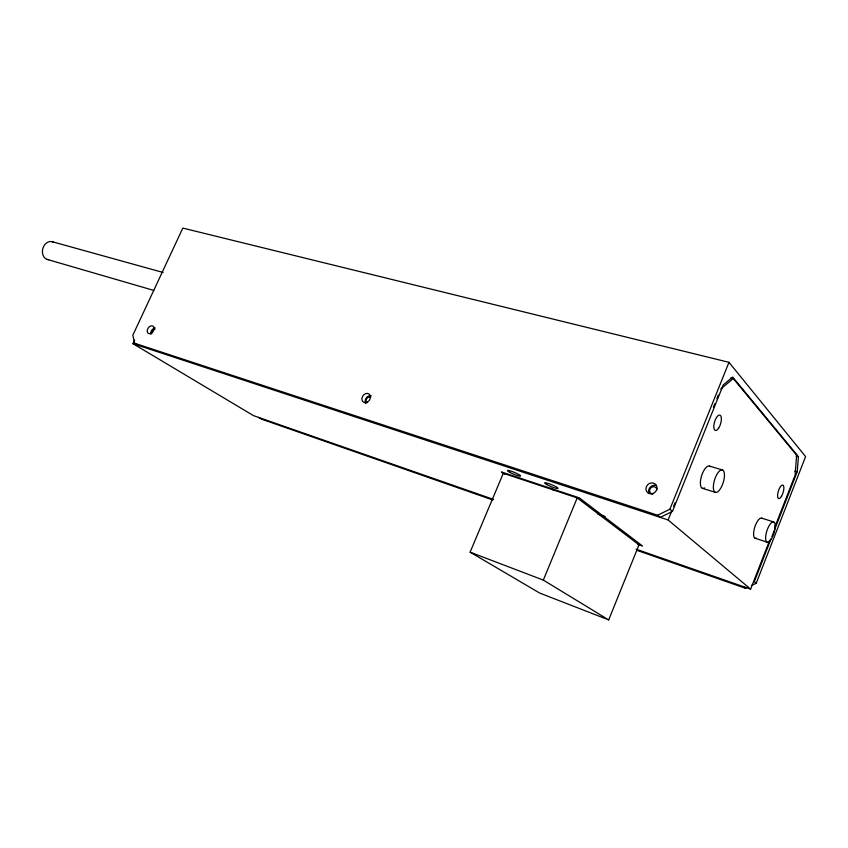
<?xml version="1.0" encoding="UTF-8"?>
<svg xmlns="http://www.w3.org/2000/svg" width="848" height="848" viewBox="0 0 848 848"><rect width="100%" height="100%" fill="white"/><g stroke="black" fill="none" stroke-linecap="round" stroke-linejoin="round"><path stroke-width="1.27" d="M771.945 536.508L797.215 471.753L798.424 456.68L732.672 377.053L723.291 384.865L672.464 511.386L660.232 517.386L657.645 515.234L134.609 343.249L132.829 335.214L182.818 228.091L728.973 362.319L805.6 456.595L756.183 583.318L751.413 585.512M636.042 549.154L750.618 589.148L769.73 540.176M774.51 527.944L795.053 475.304L796.654 455.185L733.287 378.537L730.806 377.911M770.991 538.946L754.307 581.707L756.183 583.318M657.645 515.234L669.92 509.203L728.973 362.319M750.618 589.148L668.139 519.983L671.584 511.418M673.545 506.521L675.019 502.843M713.401 407.337L714.875 403.659M716.846 398.761L718.32 395.094M608.694 619.909L639 544.829L577.202 497.903L503.32 473.269L470.11 552.154L539.657 593.049L608.694 619.909L543.324 580.096L470.11 552.154M543.324 580.096L577.202 497.903M493.547 499.419L253.531 415.647L132.998 343.684L134.673 340.101M720.779 388.967L733.287 378.537M636.636 550.235L745.445 588.258L747.83 587.155M52.343 241.754L163.102 272.484M796.007 456.001L798.424 456.68M794.809 471.064L797.215 471.753M47.234 259.435L153.742 290.398M709.628 466.135L722.602 469.993A11.755 4.526 -72.7 0 1 720.662 488.321A11.755 4.526 -72.7 0 1 713.465 485.088A11.755 4.526 -72.7 0 1 722.602 469.993M702.335 488.31L715.267 492.306M761.705 518.16L773.736 521.944A10.632 3.71 -72.2 0 1 771.722 538.279A10.632 3.71 -72.2 0 1 765.744 535.894A10.632 3.71 -72.2 0 1 773.736 521.944M755.112 538.247L767.111 542.148M132.998 343.684L668.139 519.983M597.713 513.962L605.165 516.474M637.654 544.352L642.614 546.07L579.354 497.893L501.507 471.965L504.687 474.244M492.794 499.97L261.407 419.113L258.555 417.407M134.609 343.249L138.213 345.412M550.956 488.225L554.136 490.6M743.537 586.668L745.445 588.258M669.92 509.203L672.464 511.386M48.718 259.679A9.201 7.219 -75.7 0 1 42.856 248.443A9.201 7.219 -75.7 0 1 53.721 242.411M151.76 333.773A2.883 2.014 -57.9 0 1 152.205 330.572A2.883 2.014 -57.9 0 1 154.983 329.247M366.94 402.758A3.275 2.608 -55.3 0 1 366.749 398.56A3.275 2.608 -55.3 0 1 370.767 397.436M652.822 494.024A3.837 3.498 -41.4 0 1 649.621 490.547A3.837 3.498 -41.4 0 1 653.14 486.763A3.837 3.498 -41.4 0 1 656.956 489.572M704.667 487.886A11.681 4.59 -72.7 0 1 701.201 477.159A11.681 4.59 -72.7 0 1 710.242 466.559M756.363 538.151A10.579 3.763 -72.2 0 1 754.614 527.657A10.579 3.763 -72.2 0 1 762.214 518.499M150.87 334.07A4.325 3.021 -57.9 0 1 155.195 327.985M365.827 403.531A4.918 3.922 -55.3 0 1 366.262 397.966A4.918 3.922 -55.3 0 1 371.371 395.815M648.943 493.154A5.756 5.247 -41.3 0 1 656.172 485.395M546.928 484.653A7.25 0.986 22.5 0 0 557.931 488.533A7.25 0.986 22.5 0 0 549.207 483.763A7.25 0.986 22.5 0 0 546.928 484.653M509.881 472.368A7.081 0.954 22.8 0 0 520.513 476.11A7.081 0.954 22.8 0 0 511.8 471.382A7.081 0.954 22.8 0 0 509.881 472.368M718.606 428.198A8.014 3.169 -73.5 0 0 720.249 415.287A8.014 3.169 -73.5 0 0 713.921 424.88A8.014 3.169 -73.5 0 0 718.606 428.198M781.421 496.366A7.081 2.48 -72.7 0 0 783.054 485.173A7.081 2.48 -72.7 0 0 777.701 493.928A7.081 2.48 -72.7 0 0 781.421 496.366M652.218 493.727A5.777 5.268 -41.5 0 0 655.875 484.632A5.777 5.268 -41.5 0 0 646.335 486.763A5.777 5.268 -41.5 0 0 652.218 493.727M367.46 402.026A4.94 3.922 -55.3 0 0 369.018 394.002A4.94 3.922 -55.3 0 0 361.958 398.019A4.94 3.922 -55.3 0 0 367.46 402.026M151.442 333.179A4.335 3.021 -57.9 0 0 153.149 326.247A4.335 3.021 -57.9 0 0 147.351 329.893A4.335 3.021 -57.9 0 0 151.442 333.179"/></g></svg>
